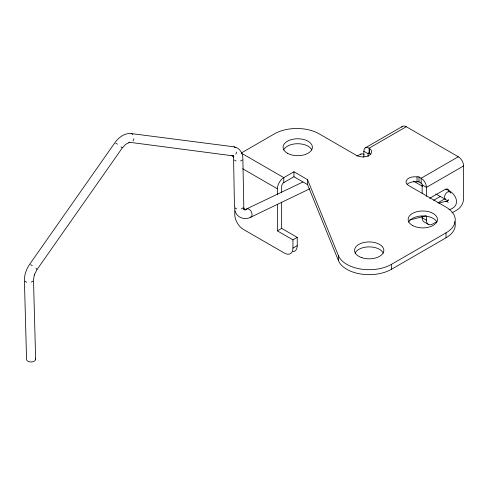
<?xml version="1.0" encoding="UTF-8"?>
<svg xmlns="http://www.w3.org/2000/svg" width="488" height="488" viewBox="0 0 488 488"><rect width="100%" height="100%" fill="white"/><g stroke="black" fill="none" stroke-linecap="round" stroke-linejoin="round"><path stroke-width="0.73" d="M133.938 138.757L133.072 140.898M236.723 152.024L235.856 154.165M447.179 201.331L447.874 200.3M32.885 281.131L31.22 282.149M447.746 200.495L448.539 199.879L445.221 201.526L445.922 201.294L438.614 203.185M242.249 159.991L240.584 160.985M242.945 207.919L241.279 208.913M454.706 221.546A31.531 18.202 0 0 1 446.02 237.796L391.419 269.321A31.531 18.202 0 0 1 360.486 273.957A31.531 18.202 0 0 1 338.428 260.604L338.428 255.657L307.525 179.621L293.947 171.782L283.796 177.644A9.095 5.252 -60 0 0 277.367 188.783L277.367 194.791M281.655 192.321L281.655 186.306A3.032 1.751 -60 0 1 283.796 182.591L293.947 176.735L307.525 184.574L338.428 260.604M365.384 147.815L402.545 126.355M451.912 212.939L457.171 209.907A9.095 5.252 -60 0 0 463.6 198.769L463.6 165.926A7.479 4.319 60 0 0 458.311 156.764L406.284 126.727L369.123 148.181A7.479 4.319 60 0 0 363.835 151.237L363.835 157.209M368.123 156.697L368.123 153.714A1.415 0.817 60 0 1 369.123 153.134L369.123 148.181L369.532 148.444A8.894 5.136 0 0 1 368.8 155.544A8.894 5.136 0 0 1 356.478 155.404L319.103 133.822A31.531 18.202 0 0 0 274.506 133.822L241.206 153.049L283.796 177.644L283.796 182.591M369.428 152.958L368.123 153.714L363.835 151.237M370.77 154.489A8.894 5.136 0 0 0 369.532 153.391L369.123 153.134M277.367 204.564L277.367 230.867L281.655 228.39L297.235 237.388L297.235 245.641A12.127 7.003 60 0 1 292.946 251.741M277.367 230.867L292.946 239.864L297.235 237.388M234.771 207.016L234.771 214.531A12.127 7.003 60 0 0 243.347 229.384L284.37 253.065A12.127 7.003 60 0 0 292.946 248.111L297.235 245.641M458.311 156.764L421.15 178.218L419.009 176.979A1.519 0.872 0 0 0 417.026 176.9A8.894 5.136 0 0 0 407.175 179.377A8.894 5.136 0 0 0 408.645 185.525L446.02 207.101A31.531 18.202 0 0 1 446.02 232.849L446.02 237.796M463.6 165.926L426.439 187.38L422.15 184.903A1.415 0.817 60 0 0 421.15 183.171L421.15 178.218A7.479 4.319 60 0 1 426.439 187.38L426.439 196.42M429.641 198.341L445.019 189.46A5.661 3.27 -60 0 1 449.021 191.772M433.686 200.3L440.731 196.231M437.974 202.776L445.019 198.707M436.809 221.662L432.868 223.937A9.095 5.252 -60 0 1 426.439 220.222L422.15 217.746L422.15 216.306M338.428 255.657A31.531 18.202 0 0 0 360.486 269.004A31.531 18.202 0 0 0 391.419 264.368L446.02 232.849M302.853 182.036L245.403 209.492M356.899 156.026L361.004 154.049M309.758 188.801L250.924 217.117C245.067 220.484 236.686 217.739 235.07 210.871M448.997 209.742C462.112 206.046 456.097 192.272 445.892 189.344M129.674 142.356L125.721 144.289L122.189 148.071L37.045 269.529L34.252 275.012L34.343 274.714L33.495 279.77L35.648 359.192M409.713 220.009L425.786 215.855M245.562 209.45L243.811 209.48L245.653 209.858L244.244 209.315L245 209.925L243.902 208.821L244.396 209.608L243.671 207.955M243.841 208.779L242.859 158.649C242.939 153.287 239.565 147.681 233.972 146.821L131.187 133.553C124.348 132.852 118.468 137.695 114.717 142.96L29.573 264.423C26.474 268.992 24.437 274.366 24.4 279.929L26.553 359.357A4.551 2.702 -1.6 0 0 31.696 361.95A4.551 2.702 -1.6 0 0 35.49 358.497M232.977 155.946L233.886 156.294L232.398 155.776L128.716 142.167M435.735 193.962L446.258 199.775M233.972 146.821L235.637 147.785M231.507 155.434L232.398 155.776M131.187 133.553L132.852 134.517M26.675 282.235L25.01 281.271M236.033 161.028L234.368 160.064M236.735 208.956L235.07 207.998M446.685 201.367L448.179 202.38M115.778 143.21L117.443 144.167M30.64 264.667L32.3 265.631M407.175 184.33A8.894 5.136 0 0 1 417.026 181.853A1.519 0.872 0 0 1 419.009 181.933L421.15 183.171M413.47 181.109L422.639 186.398M428.324 224.389L424.035 221.912A9.095 5.252 -60 0 1 422.15 217.746M242.634 168.732L277.367 188.783M445.562 199.635C442.262 197.109 447.307 189.222 450.576 192.388M121.067 146.821L122.049 147.797M35.923 268.278L36.911 269.26M232.221 155.33L233.368 156.428L232.874 155.635L233.636 157.319L233.459 156.489M450.741 192.687L450.827 193.156M233.563 157.24L234.46 206.668M426.439 215.903L426.439 220.222M422.15 184.903L422.15 193.193M419.009 176.979L419.009 181.933M417.026 176.9L417.026 181.853M391.419 264.368L391.419 269.321M369.556 148.431L369.532 153.391M307.525 179.621L307.525 184.574M293.947 171.782L293.947 176.735M292.946 239.864L292.946 248.111M281.655 202.087L281.655 228.39M246.184 209.541A4.551 2.837 64.3 0 1 251.296 211.664A4.551 2.837 64.3 0 1 250.216 217.343M360.437 154.556A4.551 2.837 64.3 0 1 364.176 154.849M401.703 127.136A7.479 4.319 60 0 1 406.284 126.727M283.577 149.993A14.652 8.461 0 0 1 297.735 143.722A14.652 8.461 0 0 1 311.887 149.993M355.038 253.144A14.652 8.461 0 0 1 369.196 246.873A14.652 8.461 0 0 1 383.355 253.144M408.639 222.199A14.652 8.461 0 0 1 422.797 215.928A14.652 8.461 0 0 1 436.949 222.199M287.371 153.214A14.652 8.461 0 0 0 311.887 149.426A14.652 8.461 0 0 0 293.941 139.062A14.652 8.461 0 0 0 287.371 153.214M361.87 257.707A14.652 8.461 0 0 0 383.849 250.381A14.652 8.461 0 0 0 361.87 243.054A14.652 8.461 0 0 0 361.87 257.707M412.433 225.419A14.652 8.461 0 0 0 436.949 221.625A14.652 8.461 0 0 0 419.003 211.267A14.652 8.461 0 0 0 412.433 225.419"/></g></svg>
